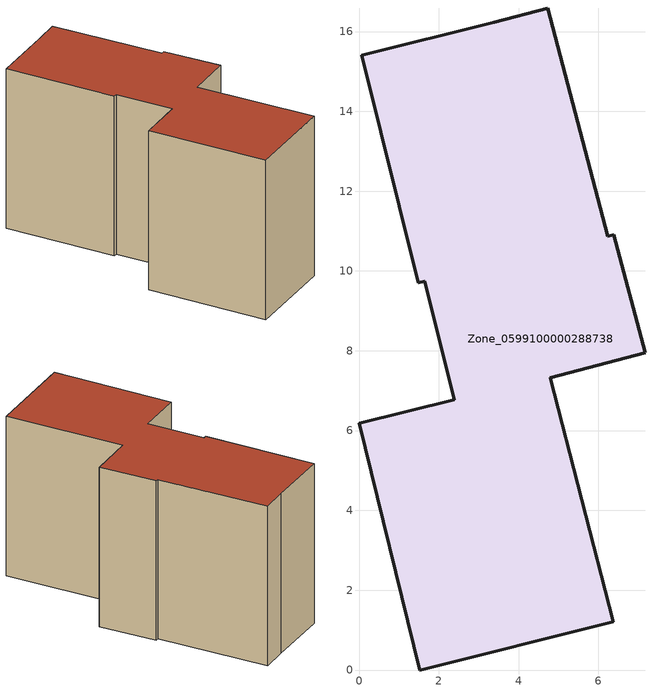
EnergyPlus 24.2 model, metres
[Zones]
Zone_0599100000288738
 floor ground (C_G): 6.24,10.87 6.39,10.91 7.18,7.95 4.8,7.32 6.37,1.21 1.52,0 0,6.18 2.39,6.77 1.65,9.74 1.49,9.7 0.07,15.41 3.39,16.24 4.73,16.59 z0
 wall outside (C_F): 3.39,16.24 0.07,15.41 1.49,9.7 1.65,9.74 2.39,6.77 0,6.18 1.52,0 6.37,1.21 4.8,7.32 7.18,7.95 6.39,10.91 6.24,10.87 4.73,16.59 3.39,16.24 z0:8.71
 roof outside (C_R): 6.24,10.87 4.73,16.59 3.39,16.24 0.07,15.41 1.49,9.7 1.65,9.74 2.39,6.77 0,6.18 1.52,0 6.37,1.21 4.8,7.32 7.18,7.95 6.39,10.91 z8.71
[BUILDING]
Pand.0599100000288738: North Axis=0; Terrain=City; Loads Convergence Tolerance Value=0.04; Temperature Convergence Tolerance Value=0.4; Solar Distribution=FullExterior; Maximum Number of Warmup Days=25; Minimum Number of Warmup Days=1
[Site:Location]
Rotterdam.The.Hague.AP_ZH_NLD Design_Conditions: Latitude=51.96; Longitude=4.45; Time Zone=1; Elevation=-4.5
[SITE:GROUNDTEMPERATURE:BUILDINGSURFACE]
18, 18, 18, 18, 18, 18, 18, 18, 18, 18, 18, 18
[MATERIAL] Thermal Absorptance=0.9; Solar Absorptance=0.7; Visible Absorptance=0.7
Name | Roughness | Thickness | Conductivity | Density | Specific Heat
G.TI.1965-1974 | MediumSmooth | 0.15 | 0.882353 | 540 | 1210
F.TI.1965-1974 | Rough | 0.3 | 0.697674 | 1920 | 840
R.TI.1965-1974 | MediumRough | 0.2 | 0.232558 | 1500 | 1000
[CONSTRUCTION]
C_G: G.TI.1965-1974
C_F: F.TI.1965-1974
C_R: R.TI.1965-1974
[ZONE]
Zone_0599100000288738: Type=1; Multiplier=1; Ceiling Height=Autocalculate; Volume=Autocalculate; Floor Area=autocalculate; Part of Total Floor Area=Yes
[ZONEINFILTRATION:DESIGNFLOWRATE]
Infil_Zone_0599100000288738: Zone or ZoneList or Space or SpaceList=Zone_0599100000288738; Schedule=AlwaysOn; Design Flow Rate Calculation Method=Flow/Area; Flow Rate per Floor Area=0.003; Constant Term Coefficient=1; Temperature Term Coefficient=0; Velocity Term Coefficient=0; Velocity Squared Term Coefficient=0
[HVACTEMPLATE:ZONE:IDEALLOADSAIRSYSTEM]
Zone_0599100000288738: Maximum Heating Supply Air Temperature=50; Minimum Cooling Supply Air Temperature=13; Maximum Heating Supply Air Humidity Ratio=0.0156; Minimum Cooling Supply Air Humidity Ratio=0.0077; Heating Limit=NoLimit; Cooling Limit=NoLimit; Dehumidification Control Type=ConstantSensibleHeatRatio; Cooling Sensible Heat Ratio=0.7; Dehumidification Setpoint=60; Humidification Control Type=None; Humidification Setpoint=30; Outdoor Air Method=None; Outdoor Air Flow Rate per Person=0.00944; Outdoor Air Flow Rate per Zone Floor Area=0; Outdoor Air Flow Rate per Zone=0; Demand Controlled Ventilation Type=None; Outdoor Air Economizer Type=NoEconomizer; Heat Recovery Type=None; Sensible Heat Recovery Effectiveness=0.7; Latent Heat Recovery Effectiveness=0.65
[ZONECONTROL:THERMOSTAT]
ThermostatControl_Zone_0599100000288738: Zone or ZoneList=Zone_0599100000288738; Control Type Schedule=DualSetpointControlType; Control 1=Thermostat_Zone_0599100000288738; Temperature Difference Between Cutout And Setpoint=0
[THERMOSTATSETPOINT:DUALSETPOINT]
Thermostat_Zone_0599100000288738: Heating Setpoint Temperature Schedule=HeatingSetpoint_Zone_0599100000288738; Cooling Setpoint Temperature Schedule=CoolingSetpoint_Zone_0599100000288738
[SCHEDULE:COMPACT]
HeatingSetpoint_Zone_0599100000288738: Through: 12/31, For: AllDays, Until: 24:00, 21
CoolingSetpoint_Zone_0599100000288738: Through: 12/31, For: AllDays, Until: 24:00, 24
DualSetpointControlType: Through: 12/31, For: AllDays, Until: 24:00, 4
AlwaysOn: Through: 12/31, For: AllDays, Until: 24:00, 1
